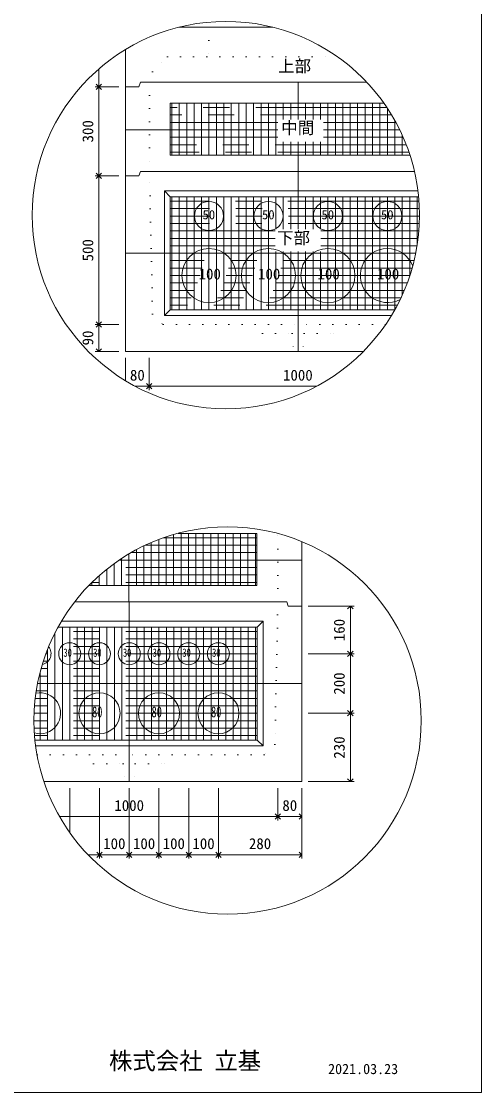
# Model space of a CAD drawing. Units: millimetres, scale not verified. Extents: x -4890 to 18490, y -2334 to 2334.
# Drawn here: x -2944 to -1830, y -1941 to 652 of the extents above; entities that cross this region are included whole.
import ezdxf
from ezdxf.enums import TextEntityAlignment as Align

# ---------------------------------------------------------------- set-up
doc = ezdxf.new("R2010")
doc.units = ezdxf.units.MM
doc.header["$LTSCALE"] = 10
for name, pattern in [('DASHED1', [1.8, 1.2, -0.6]), ('USER2', [50.8, 31.75, -6.35, 6.35, -6.35]), ('USER5', [3.185, 0.01, -3.175])]:
    doc.linetypes.add(name, pattern=pattern)
for name, color, linetype, lineweight in [('0-2_waku', 7, 'Continuous', 18), ('0-3_gaikei', 7, 'Continuous', 18), ('0-4_kakure', 7, 'DASHED1', 5), ('0-5_sunpou', 7, 'Continuous', 5), ('0-8_hole', 7, 'Continuous', 18), ('0-9_uchigawa', 6, 'Continuous', 18), ('0-E_文字１', 7, 'Continuous', 18), ('0-F_コア部分\u3000寸法補助線3', 150, 'USER2', 18), ('1-0_コア部分\u3000寸法補助線2', 150, 'USER2', 18), ('1-1_コア部分\u3000中心補助線', 1, 'Continuous', 18), ('1-2_コア部分\u3000寸法補助線', 7, 'USER2', 5), ('1-3_uchigawa2', 6, 'USER2', 18)]:
    doc.layers.add(name, color=color, linetype=linetype, lineweight=lineweight)
doc.styles.add('ＭＳ ゴシック', font='')
doc.styles.get('ＭＳ ゴシック').set_extended_font_data('MS Gothic')

# ---------------------------------------------------------------- blocks, each defined once
blk = doc.blocks.new('_Open90')
at = {"layer": '0-5_sunpou'}
blk.add_line((0, 0), (-1, 0), dxfattribs=at)
blk.add_lwpolyline([(-0.5, 0.5), (0, 0), (-0.5, -0.5)], dxfattribs=at)

msp = doc.modelspace()

# ---------------------------------------------------------------- linework, layer by layer
at = {"layer": '0-2_waku'}
for p in [(-1830.06, 2334.11), (-4890.06, -1940.89), (-4890.06, -1940.89), (-4890.06, -1940.89), (-4890.06, -1940.89)]:
    msp.add_line(p, (-1830.06, -1940.89), dxfattribs=at)
at = {"layer": '0-3_gaikei'}
for p, q in [((-2562.8, 638.47), (-2508.76, 638.47)), ((-2562.8, 638.47), (-2508.76, 638.47)), ((-2562.8, 638.47), (-2508.76, 638.47)), ((-2335.7, 638.47), (-2562.8, 638.47)), ((-2562.76, 638.47), (-2335.7, 638.47)), ((-2562.76, 638.47), (-2335.7, 638.47)), ((-2692.36, 494.47), (-2692.36, 584.48)), ((-2692.36, 494.47), (-2692.36, -146.33)), ((-2659.96, 494.47), (-2692.36, 494.47)), ((-2659.96, 494.47), (-2692.36, 494.47)), ((-2656.36, 505.27), (-2659.96, 494.47)), ((-2274.14, 505.27), (-2655.74, 505.27)), ((-2108.16, 505.27), (-2274.76, 505.27)), ((-2656.36, 289.27), (-2659.96, 278.47)), ((-2274.14, 289.27), (-2655.74, 289.27)), ((-1992.45, 289.27), (-2274.76, 289.27)), ((-2659.96, 278.47), (-2692.36, 278.47)), ((-2659.96, 278.47), (-2692.36, 278.47)), ((-2692.36, -146.33), (-2116.05, -146.33)), ((-2692.36, -146.33), (-2116.05, -146.33)), ((-2692.36, -146.33), (-2116.05, -146.33)), ((-2265.65, -964.92), (-2265.65, -606.97)), ((-2301.65, -752.52), (-2298.05, -763.32)), ((-2265.65, -763.32), (-2298.05, -763.32))]:
    msp.add_line(p, q, dxfattribs=at)
for points in [[(-2889.97, -1188.12), (-2265.65, -1188.12), (-2265.65, -763.32)], [(-2880.82, -1188.12), (-2265.65, -1188.12), (-2265.65, -763.32)], [(-2301.65, -752.52), (-2683.25, -752.52), (-2815.32, -752.52)]]:
    msp.add_lwpolyline(points, dxfattribs=at)
at = {"layer": '0-4_kakure', "linetype": 'USER5', "lineweight": 18}
for p, q in [((-2490.76, 638.47), (-2490.76, 650.58)), ((-2490.76, 638.47), (-2490.76, 566.47)), ((-2626.94, 530.47), (-2590.94, 566.47)), ((-2590.94, 566.47), (-2178.67, 566.47)), ((-2626.94, 530.47), (-2634.14, 505.27)), ((-2634.14, 505.27), (-2634.14, 289.27)), ((-2626.71, -56.33), (-2634.14, 289.27)), ((-2626.71, -56.33), (-2600.96, -81.53)), ((-2600.96, -81.53), (-2274.14, -81.53)), ((-2360.54, -103.13), (-2382.14, -81.53)), ((-2360.54, -103.13), (-2288.54, -103.13)), ((-2288.54, -103.13), (-2285.66, -146.33)), ((-2062.5, -81.53), (-2274.14, -81.53)), ((-2259.74, -103.13), (-2262.62, -146.33)), ((-2259.74, -103.13), (-2187.74, -103.13)), ((-2187.74, -103.13), (-2166.14, -81.53)), ((-2323.25, -752.52), (-2323.25, -587.39)), ((-2323.25, -752.52), (-2330.69, -1098.12)), ((-2330.69, -1098.12), (-2356.43, -1123.32)), ((-2906.49, -1123.32), (-2683.25, -1123.32)), ((-2769.65, -1144.92), (-2791.25, -1123.32)), ((-2356.43, -1123.32), (-2683.25, -1123.32)), ((-2596.85, -1144.92), (-2575.25, -1123.32)), ((-2769.65, -1144.92), (-2697.65, -1144.92)), ((-2697.65, -1144.92), (-2694.77, -1188.12)), ((-2668.85, -1144.92), (-2671.73, -1188.12)), ((-2668.85, -1144.92), (-2596.85, -1144.92))]:
    msp.add_line(p, q, dxfattribs=at)
at = {"layer": '0-5_sunpou', "color": 150, "lineweight": 18}
for p, q in [((-2756.67, 537.59), (-2756.67, 507.43)), ((-2708.2, 494.47), (-2766.03, 494.47)), ((-2724.04, 494.47), (-2766.03, 494.47)), ((-2756.67, 481.51), (-2756.67, 291.43)), ((-2708.2, 278.47), (-2766.03, 278.47)), ((-2708.2, 278.47), (-2766.03, 278.47)), ((-2756.67, 265.51), (-2756.67, -68.57)), ((-2708.2, -81.53), (-2766.03, -81.53)), ((-2724.04, -81.53), (-2766.03, -81.53)), ((-2756.67, -94.49), (-2756.67, -133.37)), ((-2708.2, -146.33), (-2766.03, -146.33)), ((-2692.36, -162.17), (-2692.36, -217.38)), ((-2634.76, -162.17), (-2634.76, -240.23)), ((-2634.76, -162.17), (-2634.76, -240.23)), ((-2668.57, -230.87), (-2647.72, -230.87)), ((-2621.8, -230.87), (-2229.93, -230.87)), ((-2249.81, -763.32), (-2138.5, -763.32)), ((-2147.86, -776.28), (-2147.86, -865.56)), ((-2249.81, -878.52), (-2138.5, -878.52)), ((-2249.81, -878.52), (-2138.5, -878.52)), ((-2147.86, -891.48), (-2147.86, -1009.56)), ((-2249.81, -1022.52), (-2138.5, -1022.52)), ((-2249.81, -1022.52), (-2138.5, -1022.52)), ((-2147.86, -1035.48), (-2147.86, -1175.16)), ((-2249.81, -1188.12), (-2138.5, -1188.12)), ((-2827.25, -1203.96), (-2827.25, -1311.76)), ((-2755.25, -1203.96), (-2755.25, -1374.42)), ((-2755.25, -1203.96), (-2755.25, -1374.42)), ((-2683.25, -1203.96), (-2683.25, -1374.42)), ((-2683.25, -1203.96), (-2683.25, -1374.42)), ((-2611.25, -1203.96), (-2611.25, -1374.42)), ((-2611.25, -1203.96), (-2611.25, -1374.42)), ((-2539.25, -1203.96), (-2539.25, -1374.42)), ((-2539.25, -1203.96), (-2539.25, -1374.42)), ((-2467.25, -1203.96), (-2467.25, -1374.42)), ((-2467.25, -1203.96), (-2467.25, -1374.42)), ((-2323.25, -1203.96), (-2323.25, -1282.02)), ((-2323.25, -1203.96), (-2323.25, -1282.02)), ((-2265.65, -1203.96), (-2265.65, -1282.02)), ((-2265.65, -1203.96), (-2265.65, -1374.42)), ((-2852.22, -1272.66), (-2336.21, -1272.66)), ((-2310.29, -1272.66), (-2278.61, -1272.66)), ((-2783.12, -1365.06), (-2768.21, -1365.06)), ((-2742.29, -1365.06), (-2696.21, -1365.06)), ((-2670.29, -1365.06), (-2624.21, -1365.06)), ((-2598.29, -1365.06), (-2552.21, -1365.06)), ((-2526.29, -1365.06), (-2480.21, -1365.06)), ((-2454.29, -1365.06), (-2278.61, -1365.06))]:
    msp.add_line(p, q, dxfattribs=at)
for centre in [(-2449.25, 183.55), (-2445.04, -1040.17)]:
    msp.add_circle(centre, 468.88, dxfattribs=at)
at = {"layer": '0-8_hole'}
for centre, radius in [((-2490.14, 181.27), 35.28), ((-2346.14, 181.27), 35.28), ((-2202.14, 181.27), 35.28), ((-2058.14, 181.27), 35.28), ((-2490.14, 37.27), 65.52), ((-2346.14, 37.27), 65.52), ((-2202.14, 37.27), 65.52), ((-2827.25, -878.52), 26.64), ((-2755.25, -878.52), 26.64), ((-2683.25, -878.52), 26.64), ((-2611.25, -878.52), 26.64), ((-2539.25, -878.52), 26.64), ((-2467.25, -878.52), 26.64), ((-2755.25, -1022.52), 49.68), ((-2611.25, -1022.52), 49.68), ((-2467.25, -1022.52), 49.68)]:
    msp.add_circle(centre, radius, dxfattribs=at)
for centre, radius, start, end in [((-2058.14, 37.27), 65.52, 20.66629, 298.32089), ((-2899.25, -878.52), 26.64, 281.59033, 39.2294), ((-2899.25, -1022.52), 49.68, 253.99064, 101.55918)]:
    msp.add_arc(centre, radius, start, end, dxfattribs=at)
at = {"layer": '0-9_uchigawa'}
for p, q in [((-2598.14, 242.47), (-2583.74, 228.07)), ((-2598.14, -59.93), (-2598.14, 242.47)), ((-2583.74, 228.07), (-2274.14, 228.07)), ((-2583.74, -45.53), (-2583.74, 228.07)), ((-2274.14, 228.07), (-1982.49, 228.07)), ((-2598.14, -59.93), (-2583.74, -45.53)), ((-2583.74, -45.53), (-2040.15, -45.53)), ((-2598.14, -59.93), (-2048.55, -59.93)), ((-2359.25, -1101.72), (-2359.25, -799.32)), ((-2373.65, -1087.32), (-2373.65, -813.72)), ((-2911.54, -1087.32), (-2373.65, -1087.32)), ((-2359.25, -1101.72), (-2373.65, -1087.32)), ((-2909.86, -1101.72), (-2359.25, -1101.72))]:
    msp.add_line(p, q, dxfattribs=at)
for points in [[(-2598.14, 242.47), (-2274.14, 242.47), (-1984.09, 242.47)], [(-2855.61, -813.72), (-2683.25, -813.72), (-2373.65, -813.72), (-2359.25, -799.32)], [(-2847.34, -799.32), (-2683.25, -799.32), (-2359.25, -799.32)]]:
    msp.add_lwpolyline(points, dxfattribs=at)
at = {"layer": '0-F_コア部分\u3000寸法補助線3'}
for p, q in [((-2580.14, 328.87), (-2580.14, 454.87)), ((-2544.14, 328.87), (-2544.14, 454.87)), ((-2508.14, 328.87), (-2508.14, 454.87)), ((-2472.14, 328.87), (-2472.14, 454.87)), ((-2436.14, 328.87), (-2436.14, 454.87)), ((-2400.14, 328.87), (-2400.14, 454.87)), ((-2364.14, 328.87), (-2364.14, 454.87)), ((-2328.14, 328.87), (-2328.14, 454.87)), ((-2292.14, 415.1), (-2292.14, 454.87)), ((-2256.14, 415.1), (-2256.14, 454.87)), ((-2220.14, 415.1), (-2220.14, 454.87)), ((-2184.14, 328.87), (-2184.14, 454.87)), ((-2148.14, 328.87), (-2148.14, 454.87)), ((-2112.14, 328.87), (-2112.14, 454.87)), ((-2076.14, 328.87), (-2076.14, 454.87)), ((-2323.14, 408.07), (-2583.74, 408.07)), ((-2037.63, 408.07), (-2212.98, 408.07)), ((-2040.14, 328.87), (-2040.14, 412.62)), ((-2323.14, 372.07), (-2583.74, 372.07)), ((-2019.94, 372.07), (-2212.98, 372.07)), ((-2292.14, 328.87), (-2292.14, 361.19)), ((-2256.14, 328.87), (-2256.14, 361.19)), ((-2220.14, 328.87), (-2220.14, 361.19)), ((-2004.14, 328.87), (-2004.14, 330.93)), ((-1981.59, 217.27), (-2583.74, 217.27)), ((-2580.14, -45.53), (-2580.14, 228.07)), ((-2544.14, -45.53), (-2544.14, 228.07)), ((-2508.14, -45.53), (-2508.14, 228.07)), ((-2472.14, -45.53), (-2472.14, 228.07)), ((-2436.14, -45.53), (-2436.14, 228.07)), ((-2400.14, -45.53), (-2400.14, 228.07)), ((-2364.14, -45.53), (-2364.14, 228.07)), ((-2328.14, 149.3), (-2328.14, 228.07)), ((-2292.14, 149.3), (-2292.14, 228.07)), ((-2256.14, 149.3), (-2256.14, 228.07)), ((-2220.14, 149.3), (-2220.14, 228.07)), ((-2184.14, -45.53), (-2184.14, 228.07)), ((-2148.14, -45.53), (-2148.14, 228.07)), ((-2112.14, -45.53), (-2112.14, 228.07)), ((-2076.14, -45.53), (-2076.14, 228.07)), ((-2040.14, -45.53), (-2040.14, 228.07)), ((-2004.14, 36.16), (-2004.14, 228.07)), ((-1980.38, 181.27), (-2583.74, 181.27)), ((-2329.76, 145.27), (-2583.74, 145.27)), ((-1981.94, 145.27), (-2219.6, 145.27)), ((-2329.76, 109.27), (-2583.74, 109.27)), ((-1986.3, 109.27), (-2219.6, 109.27)), ((-2328.14, -45.53), (-2328.14, 95.39)), ((-2292.14, -45.53), (-2292.14, 95.39)), ((-2256.14, -45.53), (-2256.14, 95.39)), ((-2220.14, -45.53), (-2220.14, 95.39)), ((-1993.53, 73.27), (-2583.74, 73.27)), ((-2003.78, 37.27), (-2583.74, 37.27)), ((-2017.26, 1.27), (-2583.74, 1.27)), ((-2034.28, -34.73), (-2583.74, -34.73)), ((-2593.87, -712.92), (-2593.87, -595.54)), ((-2557.87, -712.92), (-2557.87, -586.92)), ((-2521.87, -712.92), (-2521.87, -586.92)), ((-2485.87, -712.92), (-2485.87, -586.92)), ((-2449.87, -712.92), (-2449.87, -586.92)), ((-2413.87, -712.92), (-2413.87, -586.92)), ((-2377.87, -712.92), (-2377.87, -586.92)), ((-2629.87, -712.92), (-2629.87, -609.26)), ((-2701.87, -712.92), (-2701.87, -647.88)), ((-2374.27, -633.72), (-2678.81, -633.72)), ((-2665.87, -712.92), (-2665.87, -626.55)), ((-2737.87, -712.92), (-2737.87, -673.97)), ((-2374.27, -669.72), (-2732.47, -669.72)), ((-2773.87, -712.92), (-2773.87, -705.92)), ((-2373.65, -824.52), (-2861.39, -824.52)), ((-2845.25, -1087.32), (-2845.25, -813.72)), ((-2809.25, -1087.32), (-2809.25, -813.72)), ((-2773.25, -1087.32), (-2773.25, -813.72)), ((-2737.25, -1087.32), (-2737.25, -813.72)), ((-2701.25, -1087.32), (-2701.25, -813.72)), ((-2665.25, -1087.32), (-2665.25, -813.72)), ((-2629.25, -1087.32), (-2629.25, -813.72)), ((-2593.25, -1087.32), (-2593.25, -813.72)), ((-2557.25, -1087.32), (-2557.25, -813.72)), ((-2521.25, -1087.32), (-2521.25, -813.72)), ((-2485.25, -1087.32), (-2485.25, -813.72)), ((-2449.25, -1087.32), (-2449.25, -813.72)), ((-2413.25, -1087.32), (-2413.25, -813.72)), ((-2377.25, -1087.32), (-2377.25, -813.72)), ((-2881.25, -1087.32), (-2881.25, -868.21)), ((-2373.65, -860.52), (-2878.14, -860.52)), ((-2373.65, -896.52), (-2891.38, -896.52)), ((-2373.65, -932.52), (-2901.4, -932.52)), ((-2373.65, -968.52), (-2908.42, -968.52)), ((-2373.65, -1004.52), (-2912.56, -1004.52)), ((-2373.65, -1040.52), (-2913.92, -1040.52)), ((-2373.65, -1076.52), (-2912.51, -1076.52))]:
    msp.add_line(p, q, dxfattribs=at)
at = {"layer": '1-0_コア部分\u3000寸法補助線2'}
for p, q in [((-2562.14, 328.87), (-2562.14, 454.87)), ((-2526.14, 328.87), (-2526.14, 454.87)), ((-2490.14, 328.87), (-2490.14, 454.87)), ((-2454.14, 328.87), (-2454.14, 454.87)), ((-2382.14, 328.87), (-2382.14, 454.87)), ((-2310.14, 415.1), (-2310.14, 454.87)), ((-2238.14, 415.1), (-2238.14, 454.87)), ((-2166.14, 328.87), (-2166.14, 454.87)), ((-2094.14, 328.87), (-2094.14, 454.87)), ((-2047.97, 426.07), (-2583.74, 426.07)), ((-2022.14, 328.87), (-2022.14, 377)), ((-2012.48, 354.07), (-2583.74, 354.07)), ((-2310.14, 328.87), (-2310.14, 361.19)), ((-2238.14, 328.87), (-2238.14, 361.19)), ((-2526.14, -45.53), (-2526.14, 228.07)), ((-2490.14, -45.53), (-2490.14, 228.07)), ((-2454.14, -45.53), (-2454.14, 228.07)), ((-2382.14, -45.53), (-2382.14, 228.07)), ((-2310.14, 149.3), (-2310.14, 228.07)), ((-2238.14, 149.3), (-2238.14, 228.07)), ((-2166.14, -45.53), (-2166.14, 228.07)), ((-2094.14, -45.53), (-2094.14, 228.07)), ((-2022.14, -9.9), (-2022.14, 228.07)), ((-1980.64, 199.27), (-2583.74, 199.27)), ((-2329.76, 127.27), (-2583.74, 127.27)), ((-1983.77, 127.27), (-2219.6, 127.27)), ((-2310.14, -45.53), (-2310.14, 95.39)), ((-2238.14, -45.53), (-2238.14, 95.39)), ((-1998.27, 55.27), (-2583.74, 55.27)), ((-2025.3, -16.73), (-2583.74, -16.73)), ((-2575.87, -712.92), (-2575.87, -589.91)), ((-2503.87, -712.92), (-2503.87, -586.92)), ((-2431.87, -712.92), (-2431.87, -586.92)), ((-2647.87, -712.92), (-2647.87, -617.43)), ((-2374.27, -615.72), (-2644.27, -615.72)), ((-2719.87, -712.92), (-2719.87, -660.28)), ((-2374.27, -687.72), (-2754.28, -687.72)), ((-2863.25, -1087.32), (-2863.25, -828.16)), ((-2791.25, -1087.32), (-2791.25, -813.72)), ((-2719.25, -1087.32), (-2719.25, -813.72)), ((-2647.25, -1087.32), (-2647.25, -813.72)), ((-2575.25, -1087.32), (-2575.25, -813.72)), ((-2503.25, -1087.32), (-2503.25, -813.72)), ((-2431.25, -1087.32), (-2431.25, -813.72)), ((-2373.65, -842.52), (-2870.23, -842.52)), ((-2899.25, -1087.32), (-2899.25, -923.8)), ((-2373.65, -914.52), (-2896.77, -914.52)), ((-2373.65, -986.52), (-2910.84, -986.52)), ((-2373.65, -1058.52), (-2913.56, -1058.52))]:
    msp.add_line(p, q, dxfattribs=at)
at = {"layer": '1-1_コア部分\u3000中心補助線'}
for p, q in [((-2274.14, 415.1), (-2274.14, 505.27)), ((-2323.14, 390.07), (-2692.36, 390.07)), ((-2028.31, 390.07), (-2212.98, 390.07)), ((-2274.14, 289.27), (-2274.14, 361.19)), ((-2274.14, 149.3), (-2274.14, 289.27)), ((-2691.74, 91.27), (-1989.55, 91.27)), ((-2274.14, -146.33), (-2274.14, 95.39)), ((-2683.87, -752.52), (-2683.87, -636.67)), ((-2266.88, -651.72), (-2707.64, -651.72)), ((-2683.25, -1188.12), (-2683.25, -752.52)), ((-2905.27, -950.52), (-2265.65, -950.52))]:
    msp.add_line(p, q, dxfattribs=at)
at = {"layer": '1-2_コア部分\u3000寸法補助線'}
for p, q in [((-2059.41, 444.07), (-2583.74, 444.07)), ((-2562.14, 328.87), (-2562.14, 454.87)), ((-2490.14, 328.87), (-2490.14, 454.87)), ((-2418.14, 328.87), (-2418.14, 454.87)), ((-2346.14, 328.87), (-2346.14, 454.87)), ((-2202.14, 328.87), (-2202.14, 454.87)), ((-2130.14, 328.87), (-2130.14, 454.87)), ((-2058.14, 328.87), (-2058.14, 442.16)), ((-2005.88, 336.07), (-2583.74, 336.07)), ((-2562.14, -45.53), (-2562.14, 228.07)), ((-2490.14, -45.53), (-2490.14, 228.07)), ((-2418.14, -45.53), (-2418.14, 228.07)), ((-2346.14, -45.53), (-2346.14, 228.07)), ((-2202.14, -45.53), (-2202.14, 228.07)), ((-2130.14, -45.53), (-2130.14, 228.07)), ((-2058.14, -45.53), (-2058.14, 228.07)), ((-1986.14, 110.23), (-1986.14, 228.07)), ((-1980.81, 163.27), (-2583.74, 163.27)), ((-2010.1, 19.27), (-2583.74, 19.27)), ((-2539.87, -712.92), (-2539.87, -586.92)), ((-2467.87, -712.92), (-2467.87, -586.92)), ((-2395.87, -712.92), (-2395.87, -586.92)), ((-2611.87, -712.92), (-2611.87, -601.97)), ((-2374.27, -597.72), (-2600.24, -597.72)), ((-2755.87, -712.92), (-2755.87, -689.12)), ((-2374.27, -705.72), (-2773.66, -705.72)), ((-2827.25, -1087.32), (-2827.25, -813.72)), ((-2755.25, -1087.32), (-2755.25, -813.72)), ((-2611.25, -1087.32), (-2611.25, -813.72)), ((-2539.25, -1087.32), (-2539.25, -813.72)), ((-2467.25, -1087.32), (-2467.25, -813.72)), ((-2395.25, -1087.32), (-2395.25, -813.72)), ((-2373.65, -878.52), (-2885.18, -878.52)), ((-2899.25, -1087.32), (-2899.25, -923.8)), ((-2373.65, -1022.52), (-2913.59, -1022.52))]:
    msp.add_line(p, q, dxfattribs=at)
at = {"layer": '1-3_uchigawa2'}
for p, q in [((-2583.74, 454.87), (-2274.14, 454.87)), ((-2583.74, 454.87), (-2583.74, 328.87)), ((-2066.85, 454.87), (-2274.14, 454.87)), ((-2583.74, 328.87), (-2274.14, 328.87)), ((-2003.46, 328.87), (-2274.14, 328.87)), ((-2374.27, -586.92), (-2565.09, -586.92)), ((-2374.27, -586.92), (-2374.27, -712.92)), ((-2780.83, -712.92), (-2683.87, -712.92)), ((-2374.27, -712.92), (-2683.87, -712.92))]:
    msp.add_line(p, q, dxfattribs=at)

# ---------------------------------------------------------------- block references
at = {"layer": '0-5_sunpou', "xscale": 12.96, "yscale": 12.96}
for p, rotation in [((-2756.67, 494.47), 270), ((-2756.67, 494.47), 90), ((-2756.67, 278.47), 270), ((-2756.67, 278.47), 90), ((-2756.67, -81.53), 270), ((-2756.67, -81.53), 90), ((-2756.67, -146.33), 270), ((-2634.76, -230.87), 180), ((-2147.86, -763.32), 90), ((-2147.86, -878.52), 270), ((-2147.86, -878.52), 90), ((-2147.86, -1022.52), 270), ((-2147.86, -1022.52), 90), ((-2147.86, -1188.12), 270), ((-2323.25, -1272.66), 180), ((-2755.25, -1365.06), 180), ((-2683.25, -1365.06), 180), ((-2611.25, -1365.06), 180), ((-2539.25, -1365.06), 180), ((-2467.25, -1365.06), 180)]:
    msp.add_blockref('_Open90', p, dxfattribs=dict(at, rotation=rotation))
for p in [(-2634.76, -230.87), (-2323.25, -1272.66), (-2265.65, -1272.66), (-2755.25, -1365.06), (-2683.25, -1365.06), (-2611.25, -1365.06), (-2539.25, -1365.06), (-2467.25, -1365.06), (-2265.65, -1365.06)]:
    msp.add_blockref('_Open90', p, dxfattribs=at)

# ---------------------------------------------------------------- texts
at = {"layer": '0-5_sunpou', "style": 'ＭＳ ゴシック'}
for s, p in [('300', (-2762.43, 359.47)), ('500', (-2762.43, 71.47)), ('90', (-2762.43, -131.93)), ('160', (-2153.62, -847.92)), ('200', (-2153.62, -977.52)), ('230', (-2153.62, -1132.32))]:
    msp.add_text(s, height=26.39, rotation=90, dxfattribs=at).set_placement(p, align=Align.BOTTOM_LEFT)
for s, p in [('80', (-2681.56, -225.11)), ('1000', (-2310.76, -225.11)), ('1000', (-2719.25, -1266.9)), ('80', (-2312.45, -1266.9)), ('100', (-2746.25, -1359.3)), ('100', (-2674.25, -1359.3)), ('100', (-2602.25, -1359.3)), ('100', (-2530.25, -1359.3)), ('280', (-2393.45, -1359.3))]:
    msp.add_text(s, height=26.39, dxfattribs=at).set_placement(p, align=Align.BOTTOM_LEFT)
at = {"layer": '0-E_文字１', "style": 'ＭＳ ゴシック'}
for s, height, p in [('上部', 29.33, (-2322.95, 520.83)), ('中間', 29.33, (-2315.23, 371.36)), ('50', 22.43, (-2505.69, 166.62)), ('50', 22.43, (-2361.69, 166.62)), ('50', 22.43, (-2217.69, 166.62)), ('50', 22.43, (-2073.69, 166.62)), ('下部', 29.33, (-2325.46, 105.11)), ('100', 26.39, (-2515.3, 19.86)), ('100', 26.39, (-2371.3, 19.86)), ('100', 26.39, (-2227.3, 19.86)), ('100', 26.39, (-2083.3, 19.86)), ('株式会社 立基', 41.57, (-2732.28, -1897.41)), ('2021.03.23', 24.94, (-2201.77, -1903.62))]:
    msp.add_text(s, height=height, dxfattribs=at).set_placement(p, align=Align.BOTTOM_LEFT)
at = {"layer": '0-E_文字１', "style": 'ＭＳ ゴシック', "width": 0.7}
for s, height, p in [('30', 20.19, (-2842.38, -891.87)), ('30', 20.19, (-2770.38, -891.87)), ('30', 20.19, (-2698.38, -891.87)), ('30', 20.19, (-2626.38, -891.87)), ('30', 20.19, (-2554.38, -891.87)), ('30', 20.19, (-2482.38, -891.87)), ('80', 26.39, (-2773.3, -1040.29)), ('80', 26.39, (-2629.3, -1040.29)), ('80', 26.39, (-2485.3, -1040.29))]:
    msp.add_text(s, height=height, dxfattribs=at).set_placement(p, align=Align.BOTTOM_LEFT)

doc.saveas('drawing.dxf')
